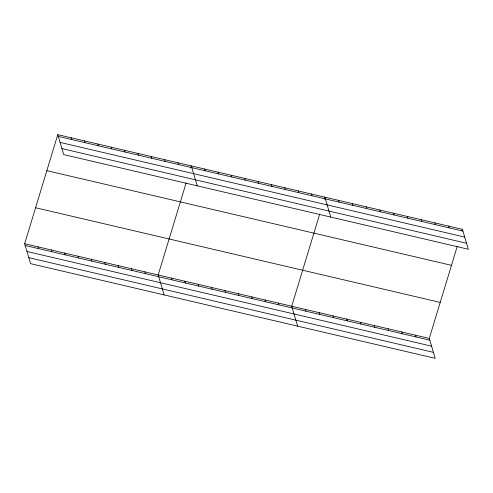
<?xml version="1.0" encoding="UTF-8"?>
<svg xmlns="http://www.w3.org/2000/svg" width="493" height="493" viewBox="0 0 493 493"><rect width="100%" height="100%" fill="white"/><g stroke="black" fill="none" stroke-linecap="round" stroke-linejoin="round"><path stroke-width="0.74" d="M457.264 246.278L429.286 338.414L435.227 358.343L30.591 263.663L24.65 243.733L57.773 134.657L462.409 229.337L468.35 249.267L63.714 154.586L57.773 134.657M186.157 182.841L158.179 274.983L164.12 294.906M190.662 168.021L191.302 165.901L197.243 185.83M319.692 214.085L291.708 306.227L297.649 326.15M324.191 199.264L324.832 197.145L330.772 217.074M461.978 230.749L462.409 229.337M58.297 136.407L462.933 231.088M60.084 142.403L464.72 237.084M61.927 148.584L466.563 243.265M46.841 170.652L451.477 265.333M35.582 207.738L440.218 302.419M24.65 243.733L429.286 338.414M25.174 245.489L429.81 340.17M26.961 251.485L431.597 346.166M28.804 257.666L433.439 352.347M448.648 226.114L449.172 227.871M434.894 222.898L435.418 224.648M421.139 219.681L421.657 221.431M407.378 216.458L407.902 218.214M393.624 213.241L394.141 214.991M379.863 210.024L380.386 211.774M415.531 335.197L416.049 336.947M366.108 206.801L366.626 208.551M401.77 331.98L402.294 333.73M352.347 203.584L352.871 205.334M388.016 328.757L388.533 330.507M338.592 200.361L339.11 202.118M374.255 325.54L374.779 327.29M360.5 322.317L361.018 324.074M311.477 194.02L312.001 195.77M346.739 319.1L347.263 320.851M298.129 190.896L298.647 192.646M332.985 315.884L333.502 317.634M284.775 187.771L285.293 189.522M319.224 312.661L319.747 314.417M271.421 184.647L271.945 186.397M305.469 309.444L305.987 311.194M258.067 181.523L258.591 183.273M244.713 178.398L245.237 180.148M278.354 303.103L278.878 304.853M231.365 175.274L231.883 177.024M265.006 299.978L265.524 301.728M218.011 172.149L218.528 173.9M251.652 296.854L252.176 298.604M204.657 169.025L205.18 170.775M238.298 293.729L238.822 295.48M224.944 290.605L225.467 292.355M177.948 162.776L178.472 164.526M211.589 287.481L212.113 289.231M164.594 159.652L165.118 161.402M198.241 284.356L198.759 286.106M151.246 156.528L151.764 158.278M184.887 281.232L185.405 282.982M137.892 153.403L138.416 155.153M171.533 278.107L172.057 279.858M124.538 150.279L125.062 152.029M111.184 147.154L111.708 148.904M144.825 271.859L145.349 273.609M97.83 144.03L98.353 145.78M131.477 268.728L131.995 270.484M84.482 140.906L84.999 142.656M118.123 265.604L118.64 267.36M71.128 137.781L71.645 139.531M104.769 262.479L105.292 264.236M91.415 259.355L91.938 261.111M78.06 256.231L78.584 257.987M64.706 253.106L65.23 254.863M51.358 249.982L51.876 251.738M38.004 246.857L38.528 248.614"/></g></svg>
